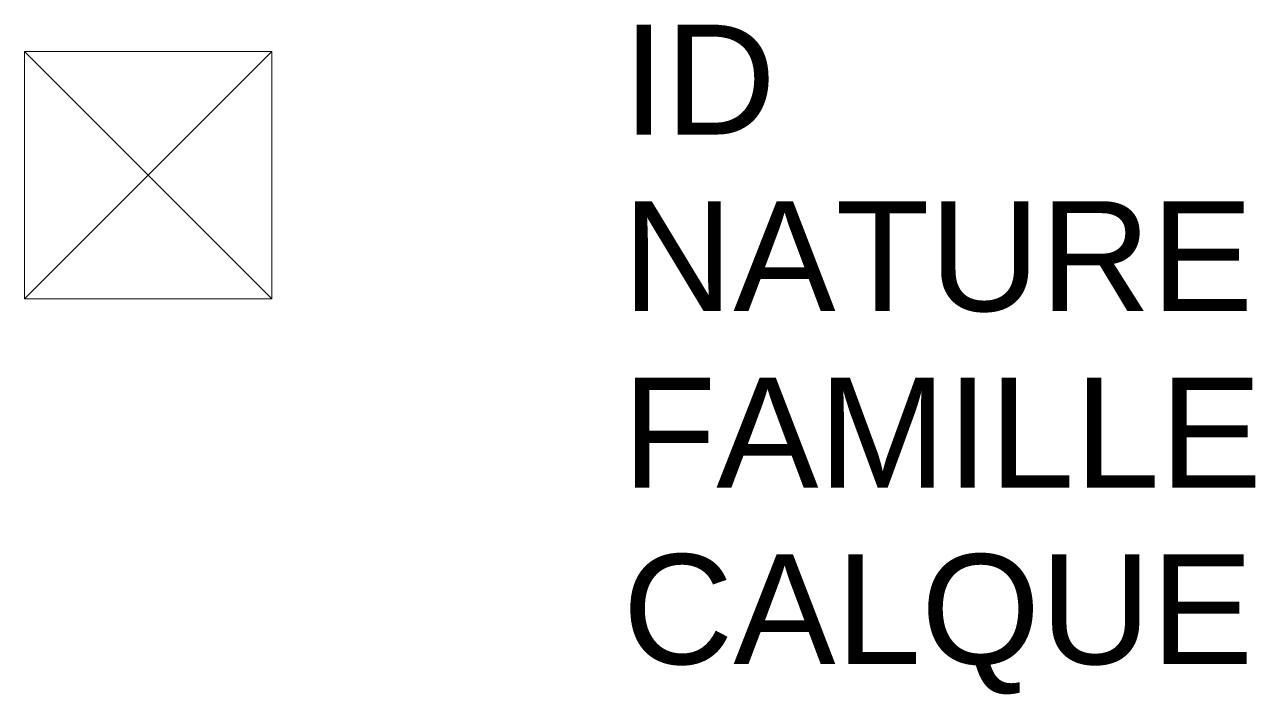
# Model space of a CAD drawing. Header units: metres. Extents: x 3100.82 to 3103.07, y 1731.23 to 1732.45.
import ezdxf

# ---------------------------------------------------------------- set-up
doc = ezdxf.new("R2010")
doc.units = ezdxf.units.M
doc.linetypes.add('Socle_Continu', pattern=[2.5, 2.5, 0])
doc.layers.add('CLOTU_SCS', color=212, linetype='Socle_Continu', lineweight=13)
doc.styles.get("Standard").update_dxf_attribs({"font": 'arial.ttf'})

msp = doc.modelspace()

# ---------------------------------------------------------------- linework, layer by layer
at = {"layer": 'CLOTU_SCS', "linetype": 'Socle_Continu'}
for p, q in [((3100.8242, 1731.9469), (3101.2742, 1732.3969)), ((3100.8242, 1732.3969), (3101.2742, 1731.9469))]:
    msp.add_line(p, q, dxfattribs=at)
at = {"layer": 'CLOTU_SCS', "linetype": 'Socle_Continu', "flags": 128}
msp.add_lwpolyline([(3101.2742, 1731.9469), (3100.8242, 1731.9469), (3100.8242, 1732.3969), (3101.2742, 1732.3969)], close=True, dxfattribs=at)

# ---------------------------------------------------------------- texts
at = {"layer": 'CLOTU_SCS', "linetype": 'Socle_Continu', "flags": 9}
for tag, p, s in [('ID', (3101.913, 1732.2458), 'SP_1162'), ('NATURE', (3101.913, 1731.9245), 'Pilier carré clôture'), ('FAMILLE', (3101.913, 1731.6032), 'Clôture'), ('CALQUE', (3101.913, 1731.282), 'CLOTU_SCS')]:
    msp.add_attdef(tag, p, s, height=0.2, dxfattribs=at)

doc.saveas('drawing.dxf')
